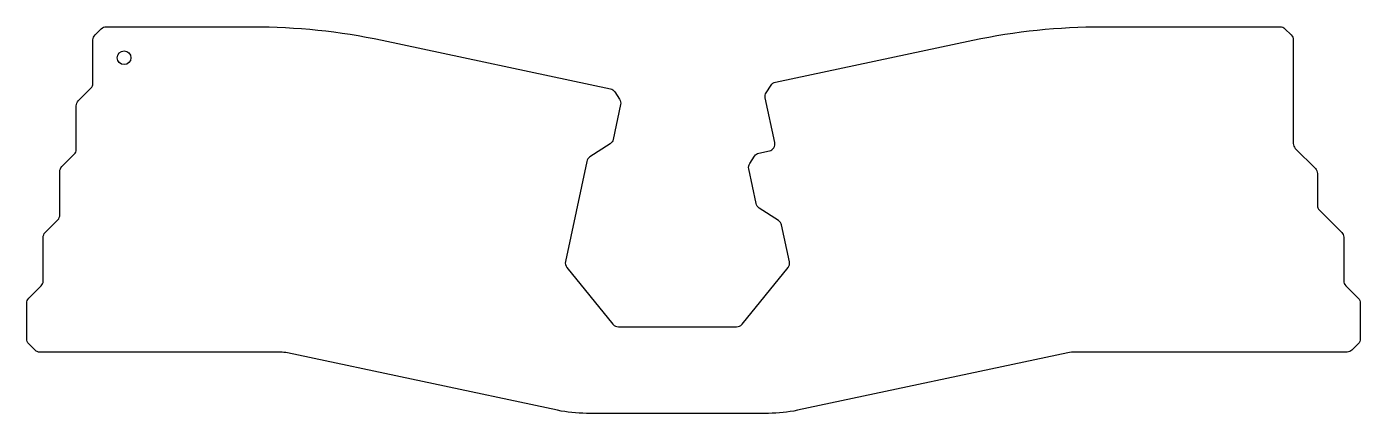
# Model space of a CAD drawing. Header units: millimetres. Extents: x 29 to 415, y -157 to -45.
import ezdxf

# ---------------------------------------------------------------- set-up
doc = ezdxf.new("R2010")
doc.units = ezdxf.units.MM
doc.layers.get('0').update_dxf_attribs({"linetype": 'CONTINUOUS'})

msp = doc.modelspace()

# ---------------------------------------------------------------- linework, layer by layer
msp.add_lwpolyline([(38.97, -99.81), (38.97, -87.25, -0.198912), (39.55, -85.83), (43.14, -82.24, 0.198912), (43.73, -80.83), (43.73, -68.2, -0.198912), (44.31, -66.78), (47.97, -63.13, 0.198912), (48.56, -61.71), (48.56, -49.15, -0.198912), (49.14, -47.73), (50.97, -45.9, -0.198912), (52.39, -45.32), (94.78, -45.32, -0.052408), (132.2, -49.25), (198.22, -63.28, -0.198912), (199.48, -64.15), (200.89, -66.32, -0.198912), (201.17, -67.82), (199.02, -77.94, -0.198912), (198.15, -79.2), (192.26, -83.03, 0.198912), (191.39, -84.29), (185.23, -113.29, 0.226277), (185.63, -114.97), (198.97, -131.44, 0.226277), (200.52, -132.18), (234.74, -132.18, 0.226277), (236.29, -131.44), (249.6, -115.01, 0.226277), (250, -113.33), (247.74, -102.71, 0.198912), (246.87, -101.45), (241.25, -97.8, -0.198912), (240.38, -96.54), (238.23, -86.42, -0.198912), (238.51, -84.91), (239.92, -82.75, -0.198912), (241.18, -81.88), (244.22, -81.23, 0.414214), (245.76, -78.86), (243.01, -65.93, -0.198912), (243.29, -64.42), (244.7, -62.25, -0.198912), (245.96, -61.39), (303.06, -49.25, -0.052408), (340.48, -45.32), (391.92, -45.32, -0.198912), (393.33, -45.9), (395.16, -47.73, -0.198912), (395.75, -49.15), (395.75, -79.12, 0.198912), (396.33, -80.54), (402.16, -86.36, -0.198912), (402.74, -87.77), (402.74, -97.02, 0.198912), (403.33, -98.43), (409.75, -104.86, -0.198912), (410.34, -106.27), (410.34, -118.86, 0.198912), (410.92, -120.28), (414.56, -123.91, -0.198912), (415.14, -125.32), (415.14, -135.67, -0.198912), (414.56, -137.08), (412.73, -138.91, -0.198912), (411.31, -139.49), (332.62, -139.49, 0.052405), (330.54, -139.71), (252.3, -156.34, -0.052405), (243.98, -157.22), (191.27, -157.22, -0.052408), (182.96, -156.34), (104.83, -139.74, 0.052408), (102.75, -139.52), (33.2, -139.52, -0.198912), (31.79, -138.93), (29.96, -137.1, -0.198912), (29.38, -135.69), (29.38, -125.35, -0.198912), (29.96, -123.93), (33.55, -120.34, 0.198912), (34.14, -118.93), (34.14, -106.3, -0.198912), (34.73, -104.88), (38.38, -101.23, 0.198912)], format="xyb", close=True)
msp.add_circle((57.56, -54.32), 1.99)

doc.saveas('drawing.dxf')
